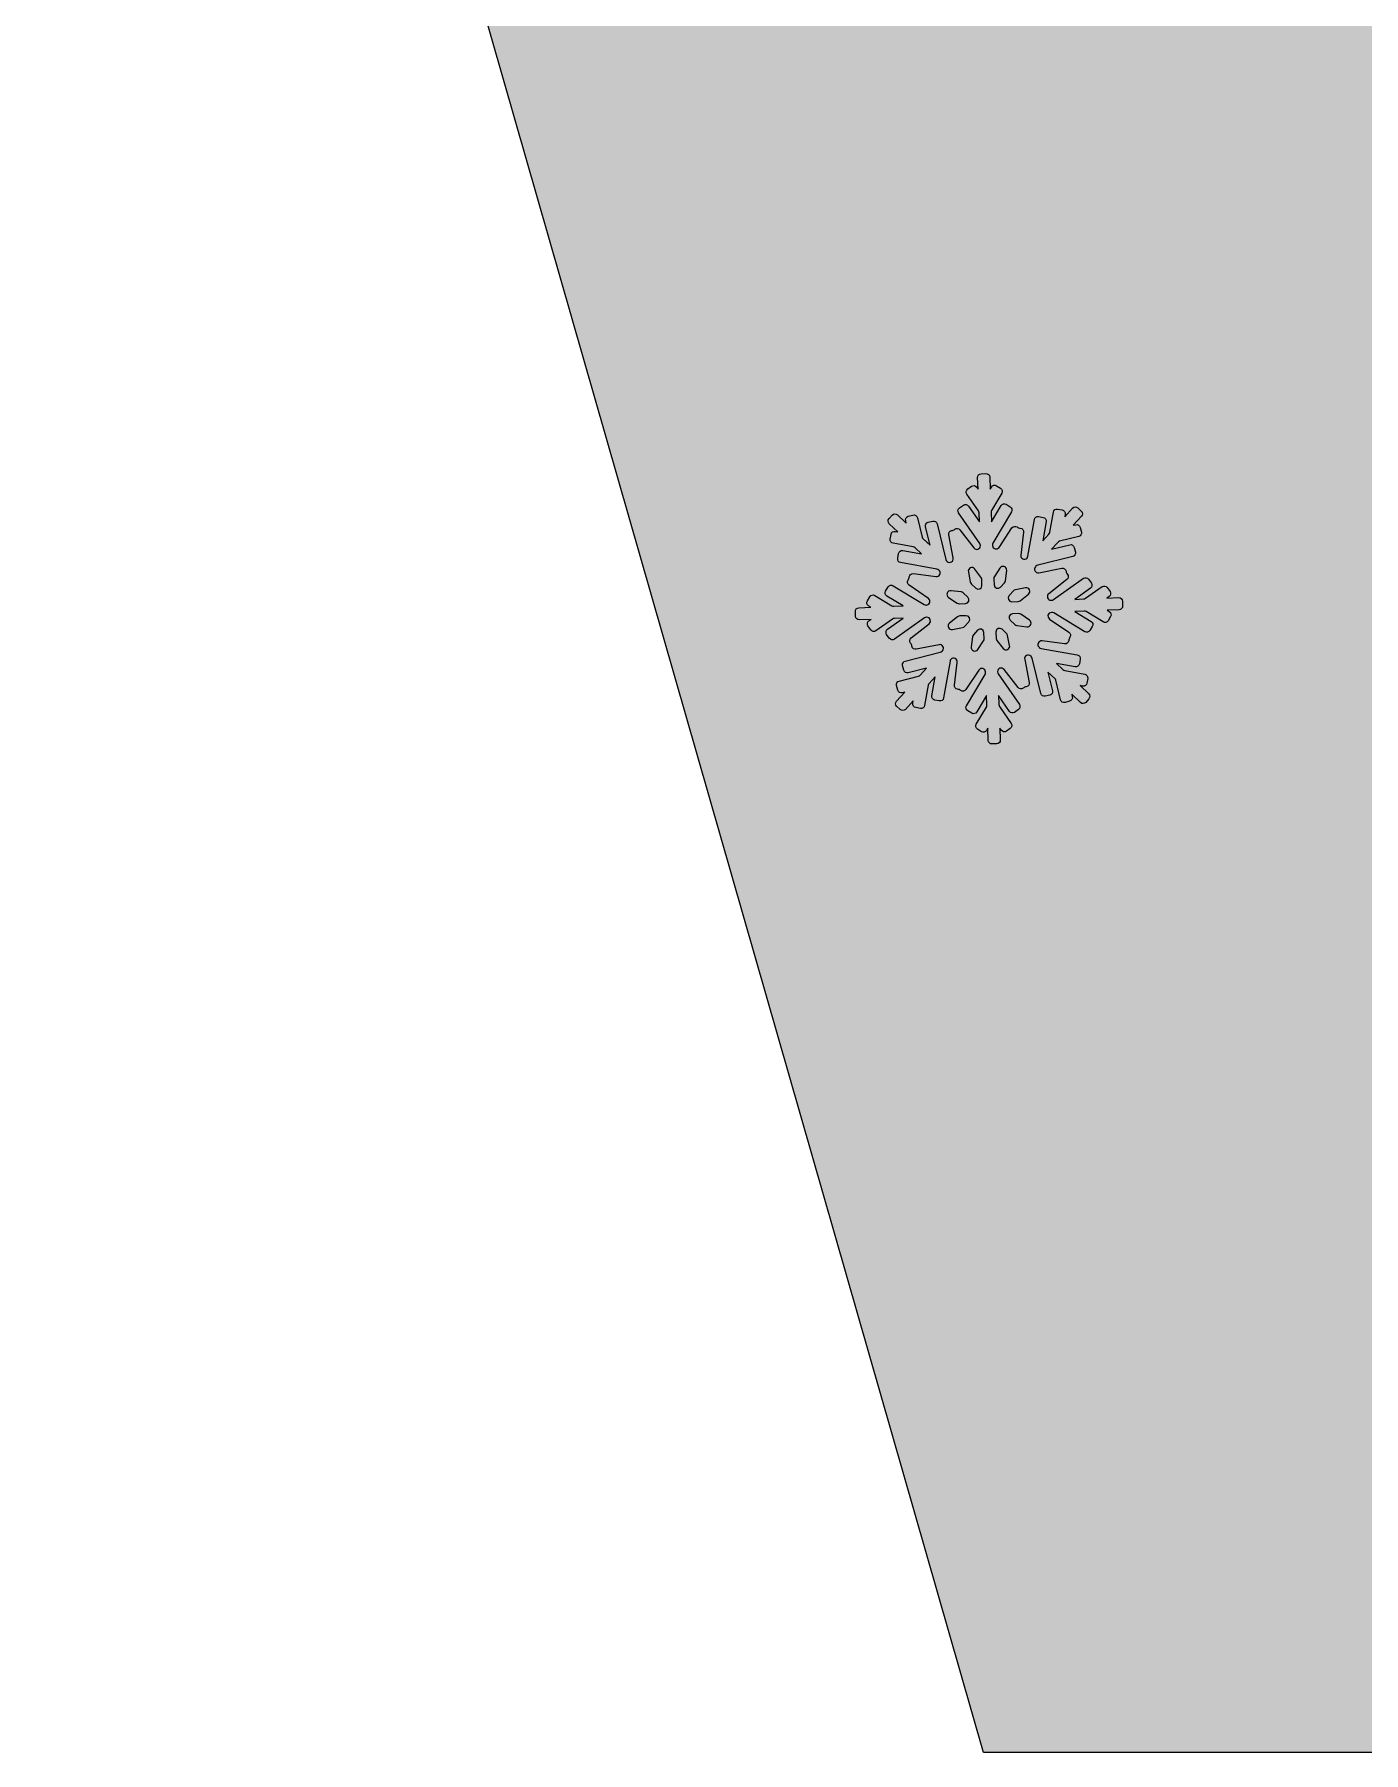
# Model space of a CAD drawing. Header units: millimetres. Extents: x -42 to 192, y -117 to -17.
# Drawn here: x 76.51 to 110.72, y -115.27 to -71.04 of the extents above; entities that cross this region are included whole.
import ezdxf

# ---------------------------------------------------------------- set-up
doc = ezdxf.new("R2010")
doc.units = ezdxf.units.MM
doc.header["$MEASUREMENT"] = 0
doc.layers.add('engraving', color=7, linetype='Continuous')
doc.layers.add('Layer 1', color=7, linetype='Continuous')

msp = doc.modelspace()

# ---------------------------------------------------------------- hatches: boundary and pattern name
at = {"layer": 'Layer 1'}
h = msp.add_hatch(color=2, dxfattribs=at)
h.dxf.hatch_style = 2
edge = h.paths.add_edge_path()
edge.add_spline(control_points=[(163.535, -30.121), (163.535, -30.121), (152.73, -71.11), (152.73, -71.11), (152.73, -71.11), (144.157, -30.121), (144.157, -30.121), (144.157, -30.121), (141.21, -30.121), (141.21, -30.121), (140.385, -29.082), (139.149, -28.383), (137.751, -28.276), (139.256, -27.161), (140.236, -25.378), (140.236, -23.361), (140.236, -19.98), (137.496, -17.24), (134.115, -17.24), (130.735, -17.24), (127.995, -19.98), (127.995, -23.361), (127.995, -25.378), (128.975, -27.161), (130.479, -28.276), (129.082, -28.383), (127.846, -29.082), (127.021, -30.121), (127.021, -30.121), (124.073, -30.121), (124.073, -30.121), (124.073, -30.121), (115.617, -71.11), (115.617, -71.11), (115.617, -71.11), (104.695, -30.121), (104.695, -30.121), (104.695, -30.121), (76.508, -30.121), (76.508, -30.121), (76.508, -30.121), (100.937, -115.27), (100.937, -115.27), (100.937, -115.27), (126.657, -115.27), (126.657, -115.27), (126.657, -115.27), (134.174, -87.788), (134.174, -87.788), (134.174, -87.788), (141.573, -115.27), (141.573, -115.27), (141.573, -115.27), (167.294, -115.27), (167.294, -115.27), (167.294, -115.27), (191.723, -30.121), (191.723, -30.121), (191.723, -30.121), (163.535, -30.121), (163.535, -30.121)], knot_values=[0, 0, 0, 0, 1, 1, 1, 2, 2, 2, 3, 3, 3, 4, 4, 4, 5, 5, 5, 6, 6, 6, 7, 7, 7, 8, 8, 8, 9, 9, 9, 10, 10, 10, 11, 11, 11, 12, 12, 12, 13, 13, 13, 14, 14, 14, 15, 15, 15, 16, 16, 16, 17, 17, 17, 18, 18, 18, 19, 19, 19, 20, 20, 20, 20], degree=3, periodic=1)
edge = h.paths.add_edge_path()
edge.add_spline(control_points=[(130.308, -23.361), (130.308, -21.261), (132.016, -19.553), (134.115, -19.553), (136.215, -19.553), (137.923, -21.261), (137.923, -23.361), (137.923, -25.46), (136.215, -27.168), (134.115, -27.168), (132.016, -27.168), (130.308, -25.46), (130.308, -23.361)], knot_values=[0, 0, 0, 0, 1, 1, 1, 2, 2, 2, 3, 3, 3, 4, 4, 4, 4], degree=3, periodic=1)

# ---------------------------------------------------------------- linework, layer by layer
at = {"layer": 'engraving', "lineweight": 0}
for points, knots in [([(104.515, -85.633), (104.513, -85.581), (104.469, -85.54), (104.417, -85.542), (104.417, -85.542), (104.117, -85.554), (104.117, -85.554), (104.117, -85.554), (104.172, -85.514), (104.172, -85.514), (104.215, -85.485), (104.225, -85.426), (104.196, -85.384), (104.196, -85.384), (104.126, -85.282), (104.126, -85.282), (104.096, -85.239), (104.036, -85.229), (103.993, -85.259), (103.993, -85.259), (103.567, -85.56), (103.567, -85.56), (103.553, -85.57), (103.535, -85.576), (103.517, -85.577), (103.517, -85.577), (103.287, -85.586), (103.287, -85.586), (103.287, -85.586), (103.692, -85.3), (103.692, -85.3), (103.734, -85.27), (103.745, -85.211), (103.715, -85.169), (103.715, -85.169), (103.645, -85.068), (103.645, -85.068), (103.615, -85.025), (103.556, -85.014), (103.513, -85.044), (103.513, -85.044), (102.738, -85.592), (102.738, -85.592), (102.723, -85.603), (102.705, -85.609), (102.687, -85.609), (102.687, -85.609), (102.682, -85.609), (102.682, -85.609), (102.591, -85.613), (102.548, -85.497), (102.62, -85.441), (102.62, -85.441), (103.085, -85.074), (103.085, -85.074), (103.126, -85.042), (103.133, -84.984), (103.102, -84.943), (103.102, -84.943), (103.087, -84.923), (103.087, -84.923), (103.078, -84.912), (103.072, -84.898), (103.069, -84.884), (103.069, -84.884), (103.064, -84.86), (103.064, -84.86), (103.054, -84.809), (103.004, -84.776), (102.953, -84.786), (102.953, -84.786), (102.366, -84.903), (102.366, -84.903), (102.276, -84.921), (102.216, -84.814), (102.278, -84.747), (102.278, -84.747), (102.287, -84.736), (102.287, -84.736), (102.3, -84.722), (102.316, -84.712), (102.334, -84.708), (102.334, -84.708), (103.235, -84.482), (103.235, -84.482), (103.285, -84.469), (103.316, -84.418), (103.304, -84.368), (103.304, -84.368), (103.274, -84.248), (103.274, -84.248), (103.261, -84.197), (103.21, -84.166), (103.159, -84.179), (103.159, -84.179), (102.688, -84.297), (102.688, -84.297), (102.688, -84.297), (102.85, -84.119), (102.85, -84.119), (102.863, -84.106), (102.879, -84.096), (102.897, -84.091), (102.897, -84.091), (103.39, -83.968), (103.39, -83.968), (103.441, -83.955), (103.472, -83.904), (103.459, -83.853), (103.459, -83.853), (103.43, -83.733), (103.43, -83.733), (103.417, -83.683), (103.366, -83.652), (103.315, -83.665), (103.315, -83.665), (103.25, -83.681), (103.25, -83.681), (103.25, -83.681), (103.462, -83.449), (103.462, -83.449), (103.497, -83.411), (103.495, -83.352), (103.457, -83.316), (103.457, -83.316), (103.367, -83.233), (103.367, -83.233), (103.329, -83.197), (103.268, -83.199), (103.233, -83.238), (103.233, -83.238), (103.031, -83.459), (103.031, -83.459), (103.031, -83.459), (103.042, -83.393), (103.042, -83.393), (103.051, -83.342), (103.017, -83.293), (102.966, -83.284), (102.966, -83.284), (102.847, -83.262), (102.847, -83.262), (102.795, -83.253), (102.746, -83.288), (102.737, -83.339), (102.737, -83.339), (102.646, -83.859), (102.646, -83.859), (102.643, -83.876), (102.635, -83.893), (102.623, -83.906), (102.623, -83.906), (102.468, -84.076), (102.468, -84.076), (102.468, -84.076), (102.554, -83.585), (102.554, -83.585), (102.563, -83.534), (102.528, -83.485), (102.477, -83.476), (102.477, -83.476), (102.358, -83.454), (102.358, -83.454), (102.306, -83.445), (102.257, -83.479), (102.248, -83.531), (102.248, -83.531), (102.084, -84.475), (102.084, -84.475), (102.081, -84.493), (102.072, -84.509), (102.06, -84.523), (102.06, -84.523), (102.06, -84.523), (102.06, -84.523), (101.998, -84.591), (101.886, -84.539), (101.897, -84.448), (101.897, -84.448), (101.968, -83.859), (101.968, -83.859), (101.975, -83.808), (101.938, -83.761), (101.886, -83.754), (101.886, -83.754), (101.864, -83.751), (101.864, -83.751), (101.849, -83.749), (101.835, -83.744), (101.823, -83.736), (101.823, -83.736), (101.804, -83.723), (101.804, -83.723), (101.761, -83.694), (101.701, -83.705), (101.672, -83.749), (101.672, -83.749), (101.343, -84.248), (101.343, -84.248), (101.292, -84.325), (101.173, -84.291), (101.169, -84.2), (101.169, -84.2), (101.169, -84.189), (101.169, -84.189), (101.168, -84.171), (101.173, -84.153), (101.182, -84.137), (101.182, -84.137), (101.66, -83.331), (101.66, -83.331), (101.687, -83.287), (101.672, -83.229), (101.628, -83.202), (101.628, -83.202), (101.524, -83.139), (101.524, -83.139), (101.479, -83.112), (101.42, -83.126), (101.394, -83.171), (101.394, -83.171), (101.145, -83.591), (101.145, -83.591), (101.145, -83.591), (101.135, -83.35), (101.135, -83.35), (101.134, -83.331), (101.139, -83.313), (101.148, -83.298), (101.148, -83.298), (101.411, -82.855), (101.411, -82.855), (101.437, -82.811), (101.423, -82.753), (101.378, -82.726), (101.378, -82.726), (101.274, -82.663), (101.274, -82.663), (101.229, -82.635), (101.171, -82.65), (101.144, -82.695), (101.144, -82.695), (101.111, -82.751), (101.111, -82.751), (101.111, -82.751), (101.098, -82.438), (101.098, -82.438), (101.096, -82.386), (101.052, -82.345), (101, -82.347), (101, -82.347), (100.879, -82.352), (100.879, -82.352), (100.827, -82.354), (100.786, -82.398), (100.788, -82.45), (100.788, -82.45), (100.8, -82.752), (100.8, -82.752), (100.8, -82.752), (100.764, -82.699), (100.764, -82.699), (100.734, -82.656), (100.674, -82.645), (100.631, -82.676), (100.631, -82.676), (100.532, -82.746), (100.532, -82.746), (100.49, -82.776), (100.479, -82.834), (100.509, -82.877), (100.509, -82.877), (100.808, -83.31), (100.808, -83.31), (100.818, -83.325), (100.824, -83.342), (100.825, -83.36), (100.825, -83.36), (100.834, -83.592), (100.834, -83.592), (100.834, -83.592), (100.553, -83.185), (100.553, -83.185), (100.523, -83.141), (100.464, -83.131), (100.421, -83.161), (100.421, -83.161), (100.321, -83.231), (100.321, -83.231), (100.279, -83.261), (100.268, -83.32), (100.298, -83.362), (100.298, -83.362), (100.842, -84.15), (100.842, -84.15), (100.853, -84.165), (100.858, -84.182), (100.859, -84.2), (100.859, -84.2), (100.859, -84.202), (100.859, -84.202), (100.863, -84.294), (100.746, -84.336), (100.69, -84.263), (100.69, -84.263), (100.332, -83.798), (100.332, -83.798), (100.3, -83.756), (100.24, -83.749), (100.199, -83.781), (100.199, -83.781), (100.181, -83.795), (100.181, -83.795), (100.169, -83.805), (100.156, -83.811), (100.141, -83.814), (100.141, -83.814), (100.119, -83.818), (100.119, -83.818), (100.068, -83.828), (100.035, -83.878), (100.045, -83.929), (100.045, -83.929), (100.161, -84.522), (100.161, -84.522), (100.179, -84.612), (100.071, -84.672), (100.004, -84.609), (100.004, -84.609), (99.998, -84.604), (99.998, -84.604), (99.985, -84.591), (99.976, -84.575), (99.971, -84.557), (99.971, -84.557), (99.745, -83.644), (99.745, -83.644), (99.733, -83.593), (99.681, -83.562), (99.631, -83.575), (99.631, -83.575), (99.513, -83.604), (99.513, -83.604), (99.463, -83.617), (99.432, -83.668), (99.444, -83.719), (99.444, -83.719), (99.562, -84.196), (99.562, -84.196), (99.562, -84.196), (99.388, -84.032), (99.388, -84.032), (99.374, -84.02), (99.365, -84.004), (99.36, -83.986), (99.36, -83.986), (99.237, -83.485), (99.237, -83.485), (99.224, -83.434), (99.173, -83.403), (99.122, -83.416), (99.122, -83.416), (99.004, -83.446), (99.004, -83.446), (98.954, -83.458), (98.923, -83.509), (98.936, -83.56), (98.936, -83.56), (98.952, -83.625), (98.952, -83.625), (98.952, -83.625), (98.725, -83.413), (98.725, -83.413), (98.686, -83.377), (98.626, -83.379), (98.59, -83.418), (98.59, -83.418), (98.508, -83.508), (98.508, -83.508), (98.473, -83.546), (98.476, -83.606), (98.513, -83.641), (98.513, -83.641), (98.735, -83.848), (98.735, -83.848), (98.735, -83.848), (98.67, -83.837), (98.67, -83.837), (98.619, -83.827), (98.57, -83.862), (98.561, -83.913), (98.561, -83.913), (98.539, -84.035), (98.539, -84.035), (98.53, -84.086), (98.564, -84.135), (98.616, -84.144), (98.616, -84.144), (99.128, -84.237), (99.128, -84.237), (99.146, -84.24), (99.163, -84.248), (99.176, -84.261), (99.176, -84.261), (99.346, -84.419), (99.346, -84.419), (99.346, -84.419), (98.861, -84.332), (98.861, -84.332), (98.809, -84.322), (98.76, -84.357), (98.751, -84.408), (98.751, -84.408), (98.73, -84.53), (98.73, -84.53), (98.721, -84.581), (98.755, -84.63), (98.806, -84.639), (98.806, -84.639), (99.739, -84.808), (99.739, -84.808), (99.757, -84.811), (99.774, -84.819), (99.787, -84.832), (99.787, -84.832), (99.791, -84.836), (99.791, -84.836), (99.858, -84.898), (99.806, -85.01), (99.715, -84.999), (99.715, -84.999), (99.134, -84.925), (99.134, -84.925), (99.082, -84.918), (99.034, -84.955), (99.028, -85.007), (99.028, -85.007), (99.025, -85.031), (99.025, -85.031), (99.023, -85.045), (99.018, -85.059), (99.01, -85.071), (99.01, -85.071), (98.997, -85.092), (98.997, -85.092), (98.968, -85.135), (98.98, -85.193), (99.023, -85.222), (99.023, -85.222), (99.523, -85.561), (99.523, -85.561), (99.599, -85.612), (99.565, -85.73), (99.474, -85.734), (99.474, -85.734), (99.462, -85.734), (99.462, -85.734), (99.444, -85.735), (99.425, -85.73), (99.41, -85.721), (99.41, -85.721), (98.613, -85.235), (98.613, -85.235), (98.568, -85.208), (98.51, -85.223), (98.483, -85.268), (98.483, -85.268), (98.42, -85.373), (98.42, -85.373), (98.394, -85.418), (98.408, -85.475), (98.452, -85.502), (98.452, -85.502), (98.871, -85.757), (98.871, -85.757), (98.871, -85.757), (98.633, -85.766), (98.633, -85.766), (98.614, -85.767), (98.596, -85.762), (98.58, -85.753), (98.58, -85.753), (98.143, -85.487), (98.143, -85.487), (98.099, -85.46), (98.04, -85.474), (98.013, -85.519), (98.013, -85.519), (97.951, -85.625), (97.951, -85.625), (97.924, -85.669), (97.938, -85.727), (97.983, -85.754), (97.983, -85.754), (98.041, -85.789), (98.041, -85.789), (98.041, -85.789), (97.731, -85.801), (97.731, -85.801), (97.678, -85.803), (97.638, -85.847), (97.64, -85.9), (97.64, -85.9), (97.645, -86.023), (97.645, -86.023), (97.647, -86.075), (97.691, -86.116), (97.743, -86.114), (97.743, -86.114), (98.044, -86.102), (98.044, -86.102), (98.044, -86.102), (97.988, -86.141), (97.988, -86.141), (97.946, -86.171), (97.935, -86.23), (97.965, -86.272), (97.965, -86.272), (98.035, -86.373), (98.035, -86.373), (98.064, -86.416), (98.124, -86.427), (98.167, -86.397), (98.167, -86.397), (98.593, -86.096), (98.593, -86.096), (98.608, -86.085), (98.625, -86.079), (98.644, -86.079), (98.644, -86.079), (98.873, -86.07), (98.873, -86.07), (98.873, -86.07), (98.468, -86.356), (98.468, -86.356), (98.426, -86.386), (98.416, -86.444), (98.445, -86.487), (98.445, -86.487), (98.515, -86.588), (98.515, -86.588), (98.545, -86.631), (98.604, -86.642), (98.647, -86.611), (98.647, -86.611), (99.423, -86.064), (99.423, -86.064), (99.438, -86.053), (99.455, -86.047), (99.473, -86.046), (99.473, -86.046), (99.478, -86.046), (99.478, -86.046), (99.569, -86.043), (99.612, -86.158), (99.54, -86.215), (99.54, -86.215), (99.075, -86.581), (99.075, -86.581), (99.034, -86.613), (99.027, -86.672), (99.058, -86.713), (99.058, -86.713), (99.073, -86.732), (99.073, -86.732), (99.082, -86.744), (99.088, -86.757), (99.091, -86.772), (99.091, -86.772), (99.096, -86.795), (99.096, -86.795), (99.106, -86.847), (99.156, -86.88), (99.207, -86.87), (99.207, -86.87), (99.794, -86.753), (99.794, -86.753), (99.884, -86.735), (99.944, -86.842), (99.883, -86.909), (99.883, -86.909), (99.873, -86.92), (99.873, -86.92), (99.86, -86.933), (99.844, -86.943), (99.826, -86.948), (99.826, -86.948), (98.925, -87.174), (98.925, -87.174), (98.875, -87.186), (98.844, -87.237), (98.857, -87.288), (98.857, -87.288), (98.886, -87.408), (98.886, -87.408), (98.899, -87.458), (98.95, -87.489), (99.001, -87.477), (99.001, -87.477), (99.472, -87.358), (99.472, -87.358), (99.472, -87.358), (99.31, -87.536), (99.31, -87.536), (99.297, -87.55), (99.281, -87.56), (99.263, -87.564), (99.263, -87.564), (98.77, -87.688), (98.77, -87.688), (98.719, -87.701), (98.688, -87.752), (98.701, -87.802), (98.701, -87.802), (98.731, -87.922), (98.731, -87.922), (98.743, -87.973), (98.795, -88.004), (98.845, -87.991), (98.845, -87.991), (98.91, -87.975), (98.91, -87.975), (98.91, -87.975), (98.698, -88.207), (98.698, -88.207), (98.663, -88.245), (98.666, -88.304), (98.703, -88.339), (98.703, -88.339), (98.793, -88.423), (98.793, -88.423), (98.831, -88.459), (98.892, -88.456), (98.927, -88.418), (98.927, -88.418), (99.129, -88.196), (99.129, -88.196), (99.129, -88.196), (99.118, -88.262), (99.118, -88.262), (99.109, -88.314), (99.143, -88.362), (99.194, -88.372), (99.194, -88.372), (99.314, -88.393), (99.314, -88.393), (99.365, -88.403), (99.414, -88.368), (99.423, -88.316), (99.423, -88.316), (99.514, -87.797), (99.514, -87.797), (99.517, -87.779), (99.525, -87.763), (99.537, -87.749), (99.537, -87.749), (99.692, -87.58), (99.692, -87.58), (99.692, -87.58), (99.607, -88.071), (99.607, -88.071), (99.598, -88.122), (99.632, -88.171), (99.683, -88.18), (99.683, -88.18), (99.802, -88.202), (99.802, -88.202), (99.854, -88.211), (99.903, -88.177), (99.912, -88.125), (99.912, -88.125), (100.077, -87.18), (100.077, -87.18), (100.08, -87.163), (100.088, -87.146), (100.1, -87.133), (100.1, -87.133), (100.1, -87.133), (100.1, -87.133), (100.162, -87.065), (100.274, -87.117), (100.263, -87.208), (100.263, -87.208), (100.192, -87.796), (100.192, -87.796), (100.186, -87.848), (100.222, -87.895), (100.274, -87.901), (100.274, -87.901), (100.296, -87.904), (100.296, -87.904), (100.311, -87.906), (100.325, -87.912), (100.337, -87.92), (100.337, -87.92), (100.356, -87.933), (100.356, -87.933), (100.4, -87.962), (100.459, -87.95), (100.488, -87.906), (100.488, -87.906), (100.818, -87.408), (100.818, -87.408), (100.868, -87.331), (100.987, -87.364), (100.991, -87.456), (100.991, -87.456), (100.991, -87.466), (100.991, -87.466), (100.992, -87.485), (100.987, -87.503), (100.978, -87.518), (100.978, -87.518), (100.5, -88.324), (100.5, -88.324), (100.473, -88.369), (100.488, -88.426), (100.532, -88.453), (100.532, -88.453), (100.636, -88.517), (100.636, -88.517), (100.681, -88.544), (100.74, -88.53), (100.767, -88.484), (100.767, -88.484), (101.015, -88.065), (101.015, -88.065), (101.015, -88.065), (101.025, -88.306), (101.025, -88.306), (101.026, -88.324), (101.021, -88.342), (101.012, -88.358), (101.012, -88.358), (100.75, -88.801), (100.75, -88.801), (100.723, -88.845), (100.738, -88.902), (100.782, -88.929), (100.782, -88.929), (100.886, -88.993), (100.886, -88.993), (100.931, -89.02), (100.99, -89.006), (101.016, -88.96), (101.016, -88.96), (101.049, -88.905), (101.049, -88.905), (101.049, -88.905), (101.062, -89.218), (101.062, -89.218), (101.064, -89.27), (101.108, -89.31), (101.16, -89.308), (101.16, -89.308), (101.281, -89.304), (101.281, -89.304), (101.333, -89.302), (101.374, -89.258), (101.372, -89.206), (101.372, -89.206), (101.36, -88.903), (101.36, -88.903), (101.36, -88.903), (101.397, -88.957), (101.397, -88.957), (101.426, -89), (101.486, -89.01), (101.529, -88.98), (101.529, -88.98), (101.628, -88.91), (101.628, -88.91), (101.671, -88.88), (101.681, -88.822), (101.651, -88.779), (101.651, -88.779), (101.352, -88.345), (101.352, -88.345), (101.342, -88.331), (101.336, -88.313), (101.335, -88.296), (101.335, -88.296), (101.326, -88.063), (101.326, -88.063), (101.326, -88.063), (101.607, -88.471), (101.607, -88.471), (101.637, -88.514), (101.697, -88.525), (101.74, -88.495), (101.74, -88.495), (101.839, -88.424), (101.839, -88.424), (101.881, -88.394), (101.892, -88.336), (101.862, -88.293), (101.862, -88.293), (101.318, -87.506), (101.318, -87.506), (101.308, -87.491), (101.302, -87.474), (101.301, -87.456), (101.301, -87.456), (101.301, -87.454), (101.301, -87.454), (101.297, -87.362), (101.414, -87.32), (101.47, -87.393), (101.47, -87.393), (101.828, -87.858), (101.828, -87.858), (101.86, -87.899), (101.92, -87.907), (101.962, -87.874), (101.962, -87.874), (101.979, -87.86), (101.979, -87.86), (101.991, -87.851), (102.005, -87.845), (102.019, -87.842), (102.019, -87.842), (102.041, -87.838), (102.041, -87.838), (102.093, -87.827), (102.126, -87.778), (102.116, -87.727), (102.116, -87.727), (101.999, -87.134), (101.999, -87.134), (101.981, -87.044), (102.089, -86.984), (102.156, -87.047), (102.156, -87.047), (102.162, -87.052), (102.162, -87.052), (102.175, -87.064), (102.184, -87.081), (102.189, -87.098), (102.189, -87.098), (102.415, -88.012), (102.415, -88.012), (102.427, -88.063), (102.479, -88.093), (102.529, -88.081), (102.529, -88.081), (102.647, -88.051), (102.647, -88.051), (102.698, -88.039), (102.728, -87.987), (102.716, -87.937), (102.716, -87.937), (102.598, -87.46), (102.598, -87.46), (102.598, -87.46), (102.772, -87.623), (102.772, -87.623), (102.786, -87.636), (102.795, -87.652), (102.8, -87.669), (102.8, -87.669), (102.924, -88.171), (102.924, -88.171), (102.936, -88.221), (102.988, -88.252), (103.038, -88.24), (103.038, -88.24), (103.156, -88.21), (103.156, -88.21), (103.207, -88.197), (103.237, -88.146), (103.225, -88.096), (103.225, -88.096), (103.209, -88.031), (103.209, -88.031), (103.209, -88.031), (103.435, -88.243), (103.435, -88.243), (103.474, -88.279), (103.534, -88.277), (103.57, -88.238), (103.57, -88.238), (103.652, -88.147), (103.652, -88.147), (103.687, -88.109), (103.685, -88.05), (103.647, -88.015), (103.647, -88.015), (103.425, -87.807), (103.425, -87.807), (103.425, -87.807), (103.49, -87.819), (103.49, -87.819), (103.541, -87.828), (103.591, -87.794), (103.6, -87.742), (103.6, -87.742), (103.621, -87.621), (103.621, -87.621), (103.63, -87.57), (103.596, -87.521), (103.545, -87.512), (103.545, -87.512), (103.032, -87.419), (103.032, -87.419), (103.014, -87.416), (102.997, -87.407), (102.984, -87.395), (102.984, -87.395), (102.814, -87.236), (102.814, -87.236), (102.814, -87.236), (103.299, -87.324), (103.299, -87.324), (103.351, -87.333), (103.4, -87.299), (103.409, -87.247), (103.409, -87.247), (103.43, -87.126), (103.43, -87.126), (103.439, -87.075), (103.405, -87.026), (103.354, -87.017), (103.354, -87.017), (102.421, -86.848), (102.421, -86.848), (102.403, -86.845), (102.386, -86.836), (102.373, -86.824), (102.373, -86.824), (102.369, -86.82), (102.369, -86.82), (102.302, -86.757), (102.354, -86.646), (102.445, -86.657), (102.445, -86.657), (103.027, -86.731), (103.027, -86.731), (103.078, -86.738), (103.126, -86.701), (103.132, -86.649), (103.132, -86.649), (103.135, -86.625), (103.135, -86.625), (103.137, -86.61), (103.142, -86.596), (103.15, -86.584), (103.15, -86.584), (103.163, -86.564), (103.163, -86.564), (103.192, -86.521), (103.18, -86.463), (103.138, -86.434), (103.138, -86.434), (102.637, -86.094), (102.637, -86.094), (102.561, -86.043), (102.595, -85.925), (102.686, -85.922), (102.686, -85.922), (102.698, -85.921), (102.698, -85.921), (102.716, -85.921), (102.735, -85.925), (102.751, -85.935), (102.751, -85.935), (103.547, -86.42), (103.547, -86.42), (103.592, -86.447), (103.65, -86.433), (103.677, -86.388), (103.677, -86.388), (103.74, -86.282), (103.74, -86.282), (103.766, -86.238), (103.752, -86.18), (103.708, -86.153), (103.708, -86.153), (103.289, -85.898), (103.289, -85.898), (103.289, -85.898), (103.528, -85.889), (103.528, -85.889), (103.546, -85.888), (103.565, -85.893), (103.58, -85.903), (103.58, -85.903), (104.017, -86.169), (104.017, -86.169), (104.062, -86.196), (104.12, -86.181), (104.147, -86.136), (104.147, -86.136), (104.21, -86.031), (104.21, -86.031), (104.236, -85.986), (104.222, -85.929), (104.178, -85.902), (104.178, -85.902), (104.119, -85.866), (104.119, -85.866), (104.119, -85.866), (104.43, -85.854), (104.43, -85.854), (104.482, -85.852), (104.522, -85.808), (104.52, -85.756), (104.52, -85.756), (104.515, -85.633), (104.515, -85.633)], [0, 0, 0, 0, 1, 1, 1, 2, 2, 2, 3, 3, 3, 4, 4, 4, 5, 5, 5, 6, 6, 6, 7, 7, 7, 8, 8, 8, 9, 9, 9, 10, 10, 10, 11, 11, 11, 12, 12, 12, 13, 13, 13, 14, 14, 14, 15, 15, 15, 16, 16, 16, 17, 17, 17, 18, 18, 18, 19, 19, 19, 20, 20, 20, 21, 21, 21, 22, 22, 22, 23, 23, 23, 24, 24, 24, 25, 25, 25, 26, 26, 26, 27, 27, 27, 28, 28, 28, 29, 29, 29, 30, 30, 30, 31, 31, 31, 32, 32, 32, 33, 33, 33, 34, 34, 34, 35, 35, 35, 36, 36, 36, 37, 37, 37, 38, 38, 38, 39, 39, 39, 40, 40, 40, 41, 41, 41, 42, 42, 42, 43, 43, 43, 44, 44, 44, 45, 45, 45, 46, 46, 46, 47, 47, 47, 48, 48, 48, 49, 49, 49, 50, 50, 50, 51, 51, 51, 52, 52, 52, 53, 53, 53, 54, 54, 54, 55, 55, 55, 56, 56, 56, 57, 57, 57, 58, 58, 58, 59, 59, 59, 60, 60, 60, 61, 61, 61, 62, 62, 62, 63, 63, 63, 64, 64, 64, 65, 65, 65, 66, 66, 66, 67, 67, 67, 68, 68, 68, 69, 69, 69, 70, 70, 70, 71, 71, 71, 72, 72, 72, 73, 73, 73, 74, 74, 74, 75, 75, 75, 76, 76, 76, 77, 77, 77, 78, 78, 78, 79, 79, 79, 80, 80, 80, 81, 81, 81, 82, 82, 82, 83, 83, 83, 84, 84, 84, 85, 85, 85, 86, 86, 86, 87, 87, 87, 88, 88, 88, 89, 89, 89, 90, 90, 90, 91, 91, 91, 92, 92, 92, 93, 93, 93, 94, 94, 94, 95, 95, 95, 96, 96, 96, 97, 97, 97, 98, 98, 98, 99, 99, 99, 100, 100, 100, 101, 101, 101, 102, 102, 102, 103, 103, 103, 104, 104, 104, 105, 105, 105, 106, 106, 106, 107, 107, 107, 108, 108, 108, 109, 109, 109, 110, 110, 110, 111, 111, 111, 112, 112, 112, 113, 113, 113, 114, 114, 114, 115, 115, 115, 116, 116, 116, 117, 117, 117, 118, 118, 118, 119, 119, 119, 120, 120, 120, 121, 121, 121, 122, 122, 122, 123, 123, 123, 124, 124, 124, 125, 125, 125, 126, 126, 126, 127, 127, 127, 128, 128, 128, 129, 129, 129, 130, 130, 130, 131, 131, 131, 132, 132, 132, 133, 133, 133, 134, 134, 134, 135, 135, 135, 136, 136, 136, 137, 137, 137, 138, 138, 138, 139, 139, 139, 140, 140, 140, 141, 141, 141, 142, 142, 142, 143, 143, 143, 144, 144, 144, 145, 145, 145, 146, 146, 146, 147, 147, 147, 148, 148, 148, 149, 149, 149, 150, 150, 150, 151, 151, 151, 152, 152, 152, 153, 153, 153, 154, 154, 154, 155, 155, 155, 156, 156, 156, 157, 157, 157, 158, 158, 158, 159, 159, 159, 160, 160, 160, 161, 161, 161, 162, 162, 162, 163, 163, 163, 164, 164, 164, 165, 165, 165, 166, 166, 166, 167, 167, 167, 168, 168, 168, 169, 169, 169, 170, 170, 170, 171, 171, 171, 172, 172, 172, 173, 173, 173, 174, 174, 174, 175, 175, 175, 176, 176, 176, 177, 177, 177, 178, 178, 178, 179, 179, 179, 180, 180, 180, 181, 181, 181, 182, 182, 182, 183, 183, 183, 184, 184, 184, 185, 185, 185, 186, 186, 186, 187, 187, 187, 188, 188, 188, 189, 189, 189, 190, 190, 190, 191, 191, 191, 192, 192, 192, 193, 193, 193, 194, 194, 194, 195, 195, 195, 196, 196, 196, 197, 197, 197, 198, 198, 198, 199, 199, 199, 200, 200, 200, 201, 201, 201, 202, 202, 202, 203, 203, 203, 204, 204, 204, 205, 205, 205, 206, 206, 206, 207, 207, 207, 208, 208, 208, 209, 209, 209, 210, 210, 210, 211, 211, 211, 212, 212, 212, 213, 213, 213, 214, 214, 214, 215, 215, 215, 216, 216, 216, 217, 217, 217, 218, 218, 218, 219, 219, 219, 220, 220, 220, 221, 221, 221, 222, 222, 222, 223, 223, 223, 224, 224, 224, 225, 225, 225, 226, 226, 226, 227, 227, 227, 228, 228, 228, 229, 229, 229, 230, 230, 230, 231, 231, 231, 232, 232, 232, 233, 233, 233, 234, 234, 234, 235, 235, 235, 236, 236, 236, 237, 237, 237, 238, 238, 238, 239, 239, 239, 240, 240, 240, 241, 241, 241, 242, 242, 242, 243, 243, 243, 244, 244, 244, 245, 245, 245, 246, 246, 246, 247, 247, 247, 248, 248, 248, 249, 249, 249, 250, 250, 250, 251, 251, 251, 252, 252, 252, 253, 253, 253, 254, 254, 254, 255, 255, 255, 256, 256, 256, 257, 257, 257, 258, 258, 258, 259, 259, 259, 260, 260, 260, 261, 261, 261, 262, 262, 262, 263, 263, 263, 264, 264, 264, 265, 265, 265, 266, 266, 266, 267, 267, 267, 268, 268, 268, 269, 269, 269, 270, 270, 270, 271, 271, 271, 272, 272, 272, 273, 273, 273, 274, 274, 274, 275, 275, 275, 276, 276, 276, 277, 277, 277, 278, 278, 278, 279, 279, 279, 280, 280, 280, 281, 281, 281, 282, 282, 282, 283, 283, 283, 284, 284, 284, 285, 285, 285, 286, 286, 286, 287, 287, 287, 288, 288, 288, 289, 289, 289, 290, 290, 290, 291, 291, 291, 292, 292, 292, 293, 293, 293, 294, 294, 294, 295, 295, 295, 296, 296, 296, 297, 297, 297, 298, 298, 298, 299, 299, 299, 300, 300, 300, 301, 301, 301, 302, 302, 302, 303, 303, 303, 304, 304, 304, 305, 305, 305, 306, 306, 306, 307, 307, 307, 308, 308, 308, 309, 309, 309, 310, 310, 310, 311, 311, 311, 312, 312, 312, 313, 313, 313, 314, 314, 314, 315, 315, 315, 316, 316, 316, 317, 317, 317, 318, 318, 318, 319, 319, 319, 320, 320, 320, 321, 321, 321, 322, 322, 322, 323, 323, 323, 324, 324, 324, 325, 325, 325, 326, 326, 326, 327, 327, 327, 328, 328, 328, 329, 329, 329, 330, 330, 330, 331, 331, 331, 332, 332, 332, 333, 333, 333, 334, 334, 334, 335, 335, 335, 336, 336, 336, 336]), ([(100.716, -84.806), (100.716, -84.806), (100.874, -85.012), (100.874, -85.012), (100.886, -85.027), (100.893, -85.046), (100.894, -85.066), (100.894, -85.066), (100.9, -85.226), (100.9, -85.226), (100.904, -85.31), (100.803, -85.356), (100.742, -85.298), (100.742, -85.298), (100.628, -85.192), (100.628, -85.192), (100.613, -85.178), (100.603, -85.161), (100.6, -85.141), (100.6, -85.141), (100.549, -84.882), (100.549, -84.882), (100.529, -84.784), (100.655, -84.727), (100.716, -84.806)], [0, 0, 0, 0, 1, 1, 1, 2, 2, 2, 3, 3, 3, 4, 4, 4, 5, 5, 5, 6, 6, 6, 7, 7, 7, 8, 8, 8, 8]), ([(101.21, -85.214), (101.21, -85.214), (101.204, -85.055), (101.204, -85.055), (101.203, -85.035), (101.209, -85.015), (101.22, -84.999), (101.22, -84.999), (101.363, -84.781), (101.363, -84.781), (101.418, -84.698), (101.548, -84.745), (101.536, -84.844), (101.536, -84.844), (101.504, -85.106), (101.504, -85.106), (101.502, -85.126), (101.493, -85.144), (101.48, -85.159), (101.48, -85.159), (101.375, -85.274), (101.375, -85.274), (101.318, -85.336), (101.214, -85.299), (101.21, -85.214)], [0, 0, 0, 0, 1, 1, 1, 2, 2, 2, 3, 3, 3, 4, 4, 4, 5, 5, 5, 6, 6, 6, 7, 7, 7, 8, 8, 8, 8]), ([(100.261, -85.685), (100.261, -85.685), (100.039, -85.535), (100.039, -85.535), (99.957, -85.479), (100.005, -85.35), (100.104, -85.363), (100.104, -85.363), (100.364, -85.396), (100.364, -85.396), (100.384, -85.398), (100.402, -85.407), (100.417, -85.421), (100.417, -85.421), (100.536, -85.532), (100.536, -85.532), (100.597, -85.589), (100.559, -85.692), (100.475, -85.695), (100.475, -85.695), (100.317, -85.701), (100.317, -85.701), (100.297, -85.702), (100.277, -85.696), (100.261, -85.685)], [0, 0, 0, 0, 1, 1, 1, 2, 2, 2, 3, 3, 3, 4, 4, 4, 5, 5, 5, 6, 6, 6, 7, 7, 7, 8, 8, 8, 8]), ([(101.599, -85.491), (101.599, -85.491), (101.708, -85.371), (101.708, -85.371), (101.721, -85.356), (101.739, -85.346), (101.759, -85.342), (101.759, -85.342), (102.018, -85.291), (102.018, -85.291), (102.116, -85.271), (102.173, -85.396), (102.095, -85.457), (102.095, -85.457), (101.886, -85.622), (101.886, -85.622), (101.87, -85.635), (101.851, -85.642), (101.831, -85.642), (101.831, -85.642), (101.672, -85.649), (101.672, -85.649), (101.588, -85.652), (101.542, -85.552), (101.599, -85.491)], [0, 0, 0, 0, 1, 1, 1, 2, 2, 2, 3, 3, 3, 4, 4, 4, 5, 5, 5, 6, 6, 6, 7, 7, 7, 8, 8, 8, 8]), ([(100.561, -86.165), (100.561, -86.165), (100.453, -86.284), (100.453, -86.284), (100.439, -86.299), (100.421, -86.309), (100.401, -86.313), (100.401, -86.313), (100.142, -86.365), (100.142, -86.365), (100.044, -86.384), (99.987, -86.26), (100.065, -86.198), (100.065, -86.198), (100.274, -86.033), (100.274, -86.033), (100.29, -86.021), (100.309, -86.014), (100.329, -86.013), (100.329, -86.013), (100.488, -86.007), (100.488, -86.007), (100.572, -86.004), (100.618, -86.103), (100.561, -86.165)], [0, 0, 0, 0, 1, 1, 1, 2, 2, 2, 3, 3, 3, 4, 4, 4, 5, 5, 5, 6, 6, 6, 7, 7, 7, 8, 8, 8, 8]), ([(101.899, -85.971), (101.899, -85.971), (102.121, -86.121), (102.121, -86.121), (102.203, -86.177), (102.155, -86.305), (102.056, -86.293), (102.056, -86.293), (101.796, -86.26), (101.796, -86.26), (101.776, -86.257), (101.758, -86.249), (101.743, -86.235), (101.743, -86.235), (101.625, -86.124), (101.625, -86.124), (101.563, -86.067), (101.602, -85.964), (101.685, -85.961), (101.685, -85.961), (101.843, -85.954), (101.843, -85.954), (101.863, -85.954), (101.883, -85.959), (101.899, -85.971)], [0, 0, 0, 0, 1, 1, 1, 2, 2, 2, 3, 3, 3, 4, 4, 4, 5, 5, 5, 6, 6, 6, 7, 7, 7, 8, 8, 8, 8]), ([(100.95, -86.441), (100.95, -86.441), (100.956, -86.601), (100.956, -86.601), (100.957, -86.621), (100.952, -86.64), (100.941, -86.657), (100.941, -86.657), (100.797, -86.875), (100.797, -86.875), (100.742, -86.958), (100.612, -86.91), (100.624, -86.811), (100.624, -86.811), (100.656, -86.549), (100.656, -86.549), (100.658, -86.53), (100.667, -86.512), (100.68, -86.497), (100.68, -86.497), (100.786, -86.381), (100.786, -86.381), (100.842, -86.319), (100.946, -86.357), (100.95, -86.441)], [0, 0, 0, 0, 1, 1, 1, 2, 2, 2, 3, 3, 3, 4, 4, 4, 5, 5, 5, 6, 6, 6, 7, 7, 7, 8, 8, 8, 8]), ([(101.444, -86.849), (101.444, -86.849), (101.286, -86.644), (101.286, -86.644), (101.274, -86.628), (101.267, -86.609), (101.266, -86.59), (101.266, -86.59), (101.26, -86.43), (101.26, -86.43), (101.256, -86.346), (101.357, -86.3), (101.419, -86.357), (101.419, -86.357), (101.532, -86.464), (101.532, -86.464), (101.547, -86.477), (101.557, -86.495), (101.561, -86.514), (101.561, -86.514), (101.612, -86.773), (101.612, -86.773), (101.631, -86.871), (101.505, -86.928), (101.444, -86.849)], [0, 0, 0, 0, 1, 1, 1, 2, 2, 2, 3, 3, 3, 4, 4, 4, 5, 5, 5, 6, 6, 6, 7, 7, 7, 8, 8, 8, 8])]:
    msp.add_open_spline(points, degree=3, knots=knots, dxfattribs=at)
at = {"layer": 'Layer 1', "lineweight": 0}
msp.add_open_spline([(163.535, -30.121), (163.535, -30.121), (152.73, -71.11), (152.73, -71.11), (152.73, -71.11), (144.157, -30.121), (144.157, -30.121), (144.157, -30.121), (141.21, -30.121), (141.21, -30.121), (140.385, -29.082), (139.149, -28.383), (137.751, -28.276), (139.256, -27.161), (140.236, -25.378), (140.236, -23.361), (140.236, -19.98), (137.496, -17.24), (134.115, -17.24), (130.735, -17.24), (127.995, -19.98), (127.995, -23.361), (127.995, -25.378), (128.975, -27.161), (130.479, -28.276), (129.082, -28.383), (127.846, -29.082), (127.021, -30.121), (127.021, -30.121), (124.073, -30.121), (124.073, -30.121), (124.073, -30.121), (115.617, -71.11), (115.617, -71.11), (115.617, -71.11), (104.695, -30.121), (104.695, -30.121), (104.695, -30.121), (76.508, -30.121), (76.508, -30.121), (76.508, -30.121), (100.937, -115.27), (100.937, -115.27), (100.937, -115.27), (126.657, -115.27), (126.657, -115.27), (126.657, -115.27), (134.174, -87.788), (134.174, -87.788), (134.174, -87.788), (141.573, -115.27), (141.573, -115.27), (141.573, -115.27), (167.294, -115.27), (167.294, -115.27), (167.294, -115.27), (191.723, -30.121), (191.723, -30.121), (191.723, -30.121), (163.535, -30.121), (163.535, -30.121)], degree=3, knots=[0, 0, 0, 0, 1, 1, 1, 2, 2, 2, 3, 3, 3, 4, 4, 4, 5, 5, 5, 6, 6, 6, 7, 7, 7, 8, 8, 8, 9, 9, 9, 10, 10, 10, 11, 11, 11, 12, 12, 12, 13, 13, 13, 14, 14, 14, 15, 15, 15, 16, 16, 16, 17, 17, 17, 18, 18, 18, 19, 19, 19, 20, 20, 20, 20], dxfattribs=at)

doc.saveas('drawing.dxf')
